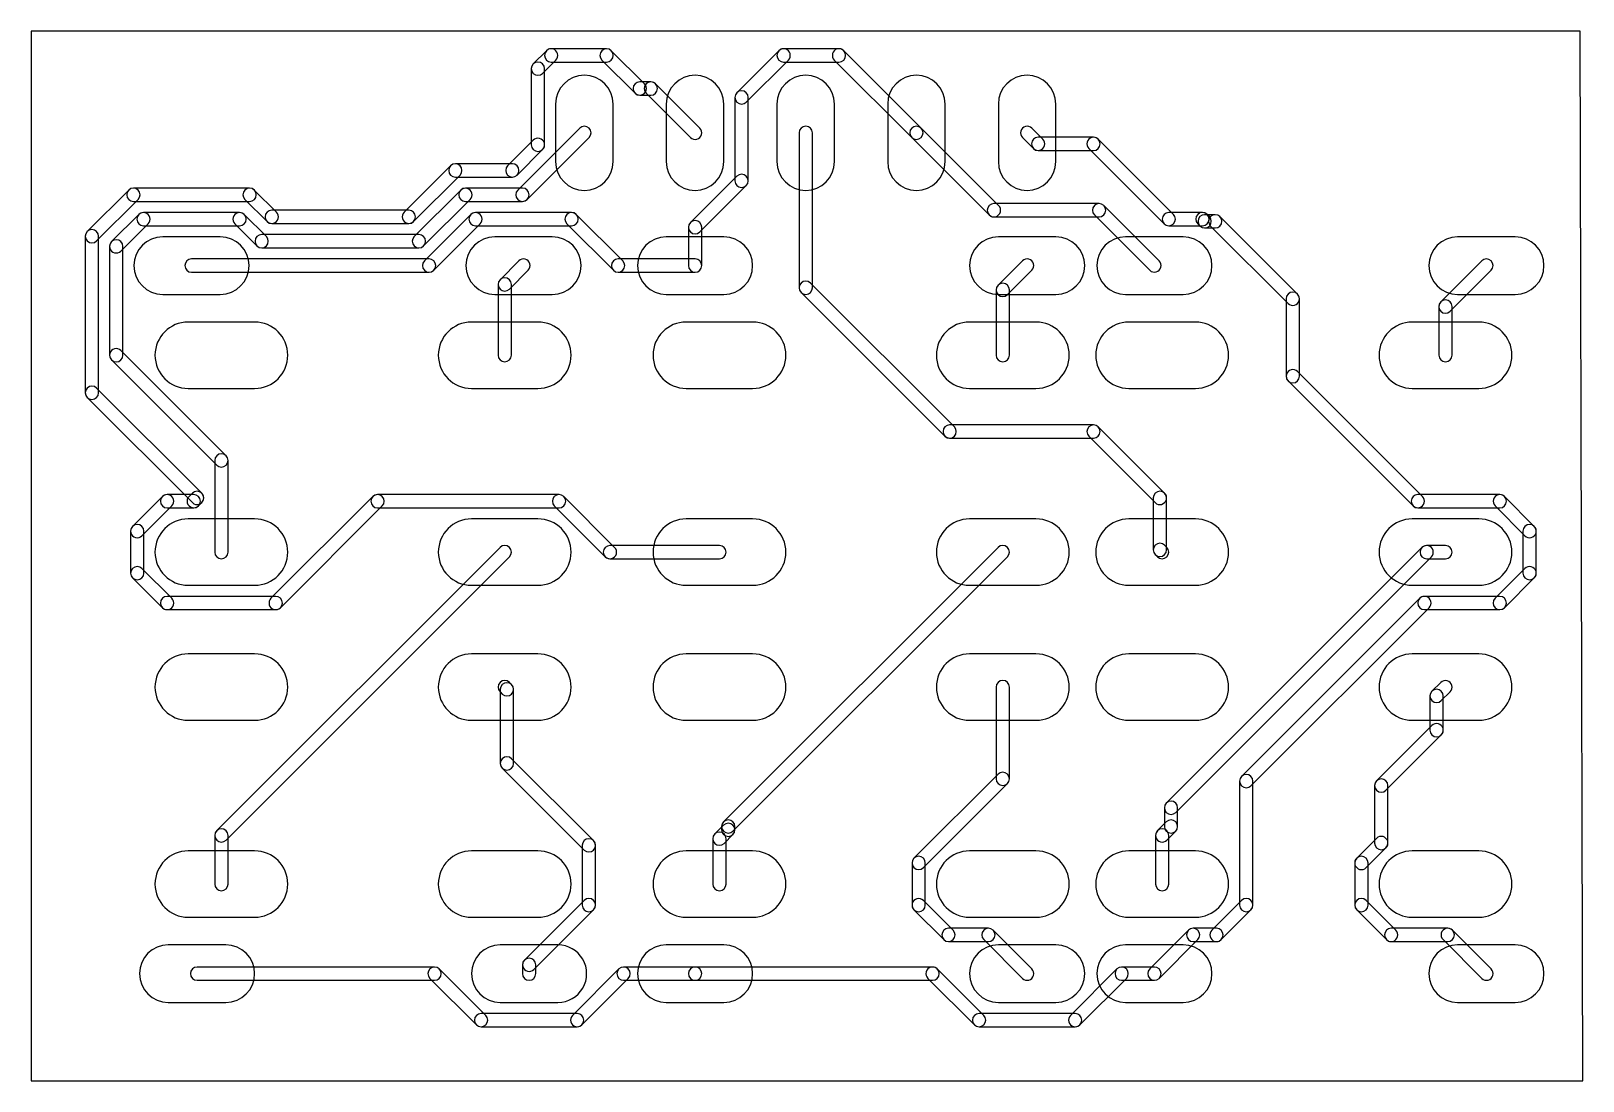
# Model space of a CAD drawing. Extents: x 2.5 to 38.2, y 4.6 to 28.8.
import ezdxf

# ---------------------------------------------------------------- set-up
doc = ezdxf.new("R2010")
doc.units = 0
for name, color, linetype in [('16', 175, 'CONTINUOUS'), ('17', 82, 'CONTINUOUS'), ('20', 7, 'CONTINUOUS')]:
    doc.layers.add(name, color=color, linetype=linetype)

# ---------------------------------------------------------------- blocks, each defined once
blk = doc.blocks.new('LONGP100')
blk.add_lwpolyline([(-0.5, -0.5), (0.5, -0.5, 1), (0.5, 0.5), (-0.5, 0.5, 1)], format="xyb", close=True)

msp = doc.modelspace()

# ---------------------------------------------------------------- linework, layer by layer
at = {"layer": '16'}
for points in [[(14.281, 27.7814), (14.5858, 28.0862, 1), (14.3702, 28.3018), (14.0654, 27.997, 1)], [(14.478, 28.0416), (15.748, 28.0416, 1), (15.748, 28.3464), (14.478, 28.3464, 1)], [(15.6402, 28.0862), (16.4022, 27.3242, 1), (16.6178, 27.5398), (15.8558, 28.3018, 1)], [(18.9546, 27.121), (19.9198, 28.0862, 1), (19.7042, 28.3018), (18.739, 27.3366, 1)], [(19.812, 28.0416), (21.082, 28.0416, 1), (21.082, 28.3464), (19.812, 28.3464, 1)], [(20.9742, 28.0862), (22.7522, 26.3082, 1), (22.9678, 26.5238), (21.1898, 28.3018, 1)], [(14.3256, 26.1395), (14.3256, 27.8892, 1), (14.0208, 27.8892), (14.0208, 26.1395, 1)], [(16.51, 27.2796), (16.764, 27.2796, 1), (16.764, 27.5844), (16.51, 27.5844, 1)], [(16.6562, 27.3242), (17.6722, 26.3082, 1), (17.8878, 26.5238), (16.8718, 27.5398, 1)], [(18.9992, 25.3137), (18.9992, 27.2288, 1), (18.6944, 27.2288), (18.6944, 25.3137, 1)], [(13.9254, 24.8858), (15.3478, 26.3082, 1), (15.1322, 26.5238), (13.7098, 25.1014, 1)], [(20.1676, 26.416), (20.1676, 22.86, 1), (20.4724, 22.86), (20.4724, 26.416, 1)], [(22.7522, 26.3082), (24.5302, 24.5302, 1), (24.7458, 24.7458), (22.9678, 26.5238, 1)], [(25.7618, 26.2698), (25.5078, 26.5238, 1), (25.2922, 26.3082), (25.5462, 26.0542, 1)], [(13.6939, 25.4446), (14.281, 26.0317, 1), (14.0654, 26.2472), (13.4784, 25.6602, 1)], [(26.924, 26.3144), (25.654, 26.3144, 1), (25.654, 26.0096), (26.924, 26.0096, 1)], [(28.759, 24.5426), (27.0318, 26.2698, 1), (26.8162, 26.0542), (28.5434, 24.327, 1)], [(11.3187, 24.3778), (12.3855, 25.4446, 1), (12.17, 25.6602), (11.1032, 24.5934, 1)], [(12.2778, 25.4), (13.5861, 25.4, 1), (13.5861, 25.7048), (12.2778, 25.7048, 1)], [(17.8878, 24.1391), (18.9546, 25.2059, 1), (18.739, 25.4215), (17.6722, 24.3547, 1)], [(4.0448, 23.9336), (4.997, 24.8858, 1), (4.7815, 25.1014), (3.8292, 24.1491, 1)], [(4.8892, 24.8412), (7.5568, 24.8412, 1), (7.5568, 25.146), (4.8892, 25.146, 1)], [(7.449, 24.8858), (7.957, 24.3778, 1), (8.1725, 24.5934), (7.6645, 25.1014, 1)], [(11.5502, 23.819), (12.617, 24.8858, 1), (12.4015, 25.1014), (11.3347, 24.0346, 1)], [(12.5092, 24.8412), (13.8176, 24.8412, 1), (13.8176, 25.146), (12.5092, 25.146, 1)], [(4.6036, 23.7021), (5.2285, 24.327, 1), (5.0129, 24.5426), (4.388, 23.9177, 1)], [(5.1207, 24.2824), (7.3253, 24.2824, 1), (7.3253, 24.5872), (5.1207, 24.5872, 1)], [(7.2175, 24.327), (7.7255, 23.819, 1), (7.9411, 24.0346), (7.4331, 24.5426, 1)], [(8.0648, 24.3332), (11.211, 24.3332, 1), (11.211, 24.638), (8.0648, 24.638, 1)], [(11.7817, 23.2602), (12.8485, 24.327, 1), (12.6329, 24.5426), (11.5661, 23.4758, 1)], [(12.7407, 24.2824), (14.9453, 24.2824, 1), (14.9453, 24.5872), (12.7407, 24.5872, 1)], [(14.8375, 24.327), (15.9043, 23.2602, 1), (16.1199, 23.4758), (15.0531, 24.5426, 1)], [(24.638, 24.4856), (27.051, 24.4856, 1), (27.051, 24.7904), (24.638, 24.7904, 1)], [(26.9432, 24.5302), (28.2132, 23.2602, 1), (28.4288, 23.4758), (27.1588, 24.7458, 1)], [(29.4233, 24.5872), (28.6512, 24.5872, 1), (28.6512, 24.2824), (29.4233, 24.2824, 1)], [(29.5819, 24.4918), (29.5311, 24.5426, 1), (29.3155, 24.327), (29.3663, 24.2762, 1)], [(17.9324, 23.368), (17.9324, 24.2469, 1), (17.6276, 24.2469), (17.6276, 23.368, 1)], [(29.718, 24.5364), (29.4741, 24.5364, 1), (29.4741, 24.2316), (29.718, 24.2316, 1)], [(31.6038, 22.7138), (29.8258, 24.4918, 1), (29.6102, 24.2762), (31.3882, 22.4982, 1)], [(4.0894, 20.447), (4.0894, 24.0414, 1), (3.7846, 24.0414), (3.7846, 20.447, 1)], [(4.6482, 21.3092), (4.6482, 23.8099, 1), (4.3434, 23.8099), (4.3434, 21.3092, 1)], [(7.8333, 23.7744), (11.4424, 23.7744, 1), (11.4424, 24.0792), (7.8333, 24.0792, 1)], [(6.223, 23.2156), (11.6739, 23.2156, 1), (11.6739, 23.5204), (6.223, 23.5204, 1)], [(13.519, 22.8284), (13.9508, 23.2602, 1), (13.7352, 23.4758), (13.3034, 23.044, 1)], [(16.0121, 23.2156), (17.78, 23.2156, 1), (17.78, 23.5204), (16.0121, 23.5204, 1)], [(24.949, 22.7014), (25.5078, 23.2602, 1), (25.2922, 23.4758), (24.7334, 22.917, 1)], [(35.109, 22.3204), (36.0488, 23.2602, 1), (35.8332, 23.4758), (34.8934, 22.536, 1)], [(13.5636, 21.3106), (13.5636, 22.9362, 1), (13.2588, 22.9362), (13.2588, 21.3106, 1)], [(20.2122, 22.7522), (23.5142, 19.4502, 1), (23.7298, 19.6658), (20.4278, 22.9678, 1)], [(24.9936, 21.3106), (24.9936, 22.8092, 1), (24.6888, 22.8092), (24.6888, 21.3106, 1)], [(31.6484, 20.828), (31.6484, 22.606, 1), (31.3436, 22.606), (31.3436, 20.828, 1)], [(35.1536, 21.3106), (35.1536, 22.4282, 1), (34.8488, 22.4282), (34.8488, 21.3106, 1)], [(7.0166, 19.004), (4.6036, 21.417, 1), (4.388, 21.2015), (6.801, 18.7885, 1)], [(34.474, 18.0656), (31.6038, 20.9358, 1), (31.3882, 20.7202), (34.2584, 17.85, 1)], [(6.4578, 18.1418), (4.0448, 20.5548, 1), (3.8292, 20.3392), (6.2422, 17.9262, 1)], [(23.622, 19.4056), (26.924, 19.4056, 1), (26.924, 19.7104), (23.622, 19.7104, 1)], [(26.8162, 19.4502), (28.3402, 17.9262, 1), (28.5558, 18.1418), (27.0318, 19.6658, 1)], [(7.0612, 16.7894), (7.0612, 18.8962, 1), (6.7564, 18.8962), (6.7564, 16.7894, 1)], [(6.3816, 17.85), (6.4578, 17.9262, 1), (6.2422, 18.1418), (6.166, 18.0656, 1)], [(28.2956, 18.034), (28.2956, 16.8402, 1), (28.6004, 16.8402), (28.6004, 18.034, 1)], [(5.0862, 17.1656), (5.7706, 17.85, 1), (5.5551, 18.0656), (4.8706, 17.3811, 1)], [(5.6628, 17.8054), (6.2738, 17.8054, 1), (6.2738, 18.1102), (5.6628, 18.1102, 1)], [(10.3838, 18.0656), (8.047, 15.7288, 1), (8.2625, 15.5132), (10.5993, 17.85, 1)], [(14.6572, 18.1102), (10.4916, 18.1102, 1), (10.4916, 17.8054), (14.6572, 17.8054, 1)], [(15.9333, 16.8972), (14.7649, 18.0656, 1), (14.5494, 17.85), (15.7178, 16.6816, 1)], [(36.2472, 18.1102), (34.3662, 18.1102, 1), (34.3662, 17.8054), (36.2472, 17.8054, 1)], [(37.0394, 17.3811), (36.3549, 18.0656, 1), (36.1394, 17.85), (36.8238, 17.1656, 1)], [(5.1308, 16.3054), (5.1308, 17.2734, 1), (4.826, 17.2734), (4.826, 16.3054, 1)], [(37.084, 16.3054), (37.084, 17.2734, 1), (36.7792, 17.2734), (36.7792, 16.3054, 1)], [(7.0166, 10.1792), (13.519, 16.6816, 1), (13.3034, 16.8972), (6.801, 10.3948, 1)], [(18.3388, 16.9418), (15.8256, 16.9418, 1), (15.8256, 16.637), (18.3388, 16.637, 1)], [(18.6498, 10.3824), (24.949, 16.6816, 1), (24.7334, 16.8972), (18.4342, 10.598, 1)], [(28.3402, 16.7324), (28.391, 16.6816, 1), (28.6066, 16.8972), (28.5558, 16.948, 1)], [(34.4616, 16.8972), (28.5942, 11.0298, 1), (28.8098, 10.8142), (34.6772, 16.6816, 1)], [(35.0012, 16.9418), (34.5694, 16.9418, 1), (34.5694, 16.637), (35.0012, 16.637, 1)], [(5.7706, 15.7288), (5.0862, 16.4132, 1), (4.8706, 16.1977), (5.5551, 15.5132, 1)], [(36.3549, 15.5132), (37.0394, 16.1977, 1), (36.8238, 16.4132), (36.1394, 15.7288, 1)], [(8.1548, 15.7734), (5.6628, 15.7734, 1), (5.6628, 15.4686), (8.1548, 15.4686, 1)], [(30.537, 11.4252), (34.625, 15.5132, 1), (34.4095, 15.7288), (30.3214, 11.6407, 1)], [(34.5172, 15.4686), (36.2472, 15.4686, 1), (36.2472, 15.7734), (34.5172, 15.7734, 1)], [(13.5698, 13.7476), (13.519, 13.7984, 1), (13.3034, 13.5828), (13.3542, 13.532, 1)], [(13.6144, 11.938), (13.6144, 13.6398, 1), (13.3096, 13.6398), (13.3096, 11.938, 1)], [(24.9936, 11.5838), (24.9936, 13.6906, 1), (24.6888, 13.6906), (24.6888, 11.5838, 1)], [(34.9058, 13.3796), (35.109, 13.5828, 1), (34.8934, 13.7984), (34.6902, 13.5952, 1)], [(34.9504, 12.7), (34.9504, 13.4874, 1), (34.6456, 13.4874), (34.6456, 12.7, 1)], [(33.6358, 11.3222), (34.9058, 12.5922, 1), (34.6902, 12.8078), (33.4202, 11.5378, 1)], [(15.4494, 10.1662), (13.5698, 12.0458, 1), (13.3542, 11.8302), (15.2338, 9.9506, 1)], [(23.0186, 9.5456), (24.949, 11.476, 1), (24.7334, 11.6915), (22.803, 9.7611, 1)], [(30.5816, 8.6854), (30.5816, 11.533, 1), (30.2768, 11.533), (30.2768, 8.6854, 1)], [(33.6804, 10.1106), (33.6804, 11.43, 1), (33.3756, 11.43), (33.3756, 10.1106, 1)], [(28.5496, 10.922), (28.5496, 10.4902, 1), (28.8544, 10.4902), (28.8544, 10.922, 1)], [(7.0612, 9.1694), (7.0612, 10.287, 1), (6.7564, 10.287), (6.7564, 9.1694, 1)], [(18.4466, 10.103), (18.6498, 10.3062, 1), (18.4342, 10.5218), (18.231, 10.3186, 1)], [(18.4912, 9.1694), (18.4912, 10.2108, 1), (18.1864, 10.2108), (18.1864, 9.1694, 1)], [(18.6944, 10.414), (18.6944, 10.4902, 1), (18.3896, 10.4902), (18.3896, 10.414, 1)], [(28.5942, 10.598), (28.391, 10.3948, 1), (28.6066, 10.1792), (28.8098, 10.3824, 1)], [(28.3464, 10.287), (28.3464, 9.1694, 1), (28.6512, 9.1694), (28.6512, 10.287, 1)], [(15.494, 8.6854), (15.494, 10.0584, 1), (15.1892, 10.0584), (15.1892, 8.6854, 1)], [(33.1786, 9.5456), (33.6358, 10.0028, 1), (33.4202, 10.2183), (32.963, 9.7611, 1)], [(23.0632, 8.6854), (23.0632, 9.6534, 1), (22.7584, 9.6534), (22.7584, 8.6854, 1)], [(33.2232, 8.6854), (33.2232, 9.6534, 1), (32.9184, 9.6534), (32.9184, 8.6854, 1)], [(14.0778, 7.2061), (15.4494, 8.5777, 1), (15.2338, 8.7932), (13.8622, 7.4216, 1)], [(23.703, 8.1088), (23.0186, 8.7932, 1), (22.803, 8.5777), (23.4875, 7.8932, 1)], [(29.8525, 7.8932), (30.537, 8.5777, 1), (30.3214, 8.7932), (29.637, 8.1088, 1)], [(33.863, 8.1088), (33.1786, 8.7932, 1), (32.963, 8.5777), (33.6475, 7.8932, 1)], [(24.511, 8.1534), (23.5952, 8.1534, 1), (23.5952, 7.8486), (24.511, 7.8486, 1)], [(25.5078, 7.2198), (24.6188, 8.1088, 1), (24.4032, 7.8932), (25.2922, 7.0042, 1)], [(28.4288, 7.0042), (29.3178, 7.8932, 1), (29.1022, 8.1088), (28.2132, 7.2198, 1)], [(29.21, 7.8486), (29.7448, 7.8486, 1), (29.7448, 8.1534), (29.21, 8.1534, 1)], [(35.052, 8.1534), (33.7552, 8.1534, 1), (33.7552, 7.8486), (35.052, 7.8486, 1)], [(36.0488, 7.2198), (35.1598, 8.1088, 1), (34.9442, 7.8932), (35.8332, 7.0042, 1)], [(6.35, 6.9596), (11.8009, 6.9596, 1), (11.8009, 7.2644), (6.35, 7.2644, 1)], [(11.6931, 7.0042), (12.7599, 5.9374, 1), (12.9755, 6.153), (11.9087, 7.2198, 1)], [(14.1224, 7.112), (14.1224, 7.3138, 1), (13.8176, 7.3138), (13.8176, 7.112, 1)], [(15.1801, 5.9374), (16.2469, 7.0042, 1), (16.0313, 7.2198), (14.9645, 6.153, 1)], [(17.78, 7.2644), (16.1391, 7.2644, 1), (16.1391, 6.9596), (17.78, 6.9596, 1)], [(17.78, 6.9596), (23.2309, 6.9596, 1), (23.2309, 7.2644), (17.78, 7.2644, 1)], [(23.1231, 7.0042), (24.1899, 5.9374, 1), (24.4055, 6.153), (23.3387, 7.2198, 1)], [(26.6101, 5.9374), (27.6769, 7.0042, 1), (27.4613, 7.2198), (26.3945, 6.153, 1)], [(27.5691, 6.9596), (28.321, 6.9596, 1), (28.321, 7.2644), (27.5691, 7.2644, 1)], [(12.8677, 5.8928), (15.0723, 5.8928, 1), (15.0723, 6.1976), (12.8677, 6.1976, 1)], [(24.2977, 5.8928), (26.5023, 5.8928, 1), (26.5023, 6.1976), (24.2977, 6.1976, 1)]]:
    msp.add_lwpolyline(points, format="xyb", close=True, dxfattribs=at)
at = {"layer": '20'}
for p, q in [((38.0927, 28.753), (2.54, 28.753)), ((2.54, 28.753), (2.54, 4.6482)), ((38.1562, 4.6482), (38.0927, 28.753)), ((2.54, 4.6482), (38.1562, 4.6482))]:
    msp.add_line(p, q, dxfattribs=at)

# ---------------------------------------------------------------- block references
at = {"layer": '17', "xscale": 1.3208, "yscale": 1.3208}
for p, rotation in [((15.24, 26.416), 90), ((17.78, 26.416), 90), ((20.32, 26.416), 90), ((22.86, 26.416), 90), ((25.4, 26.416), 90), ((6.223, 23.368), 180), ((13.843, 23.368), 180), ((17.78, 23.368), 180), ((25.4, 23.368), 180), ((28.321, 23.368), 180), ((35.941, 23.368), 180), ((6.35, 7.112), 180), ((13.97, 7.112), 180), ((17.78, 7.112), 180), ((25.4, 7.112), 180), ((28.321, 7.112), 180), ((35.941, 7.112), 180)]:
    msp.add_blockref('LONGP100', p, dxfattribs=dict(at, rotation=rotation))
at = {"layer": '17', "xscale": 1.524, "yscale": 1.524}
for p in [(6.9088, 21.3106), (13.4112, 21.3106), (18.3388, 21.3106), (24.8412, 21.3106), (28.4988, 21.3106), (35.0012, 21.3106), (6.9088, 16.7894), (13.4112, 16.7894), (18.3388, 16.7894), (24.8412, 16.7894), (28.4988, 16.7894), (35.0012, 16.7894), (6.9088, 13.6906), (13.4112, 13.6906), (18.3388, 13.6906), (24.8412, 13.6906), (28.4988, 13.6906), (35.0012, 13.6906), (6.9088, 9.1694), (13.4112, 9.1694), (18.3388, 9.1694), (24.8412, 9.1694), (28.4988, 9.1694), (35.0012, 9.1694)]:
    msp.add_blockref('LONGP100', p, dxfattribs=at)

doc.saveas('drawing.dxf')
